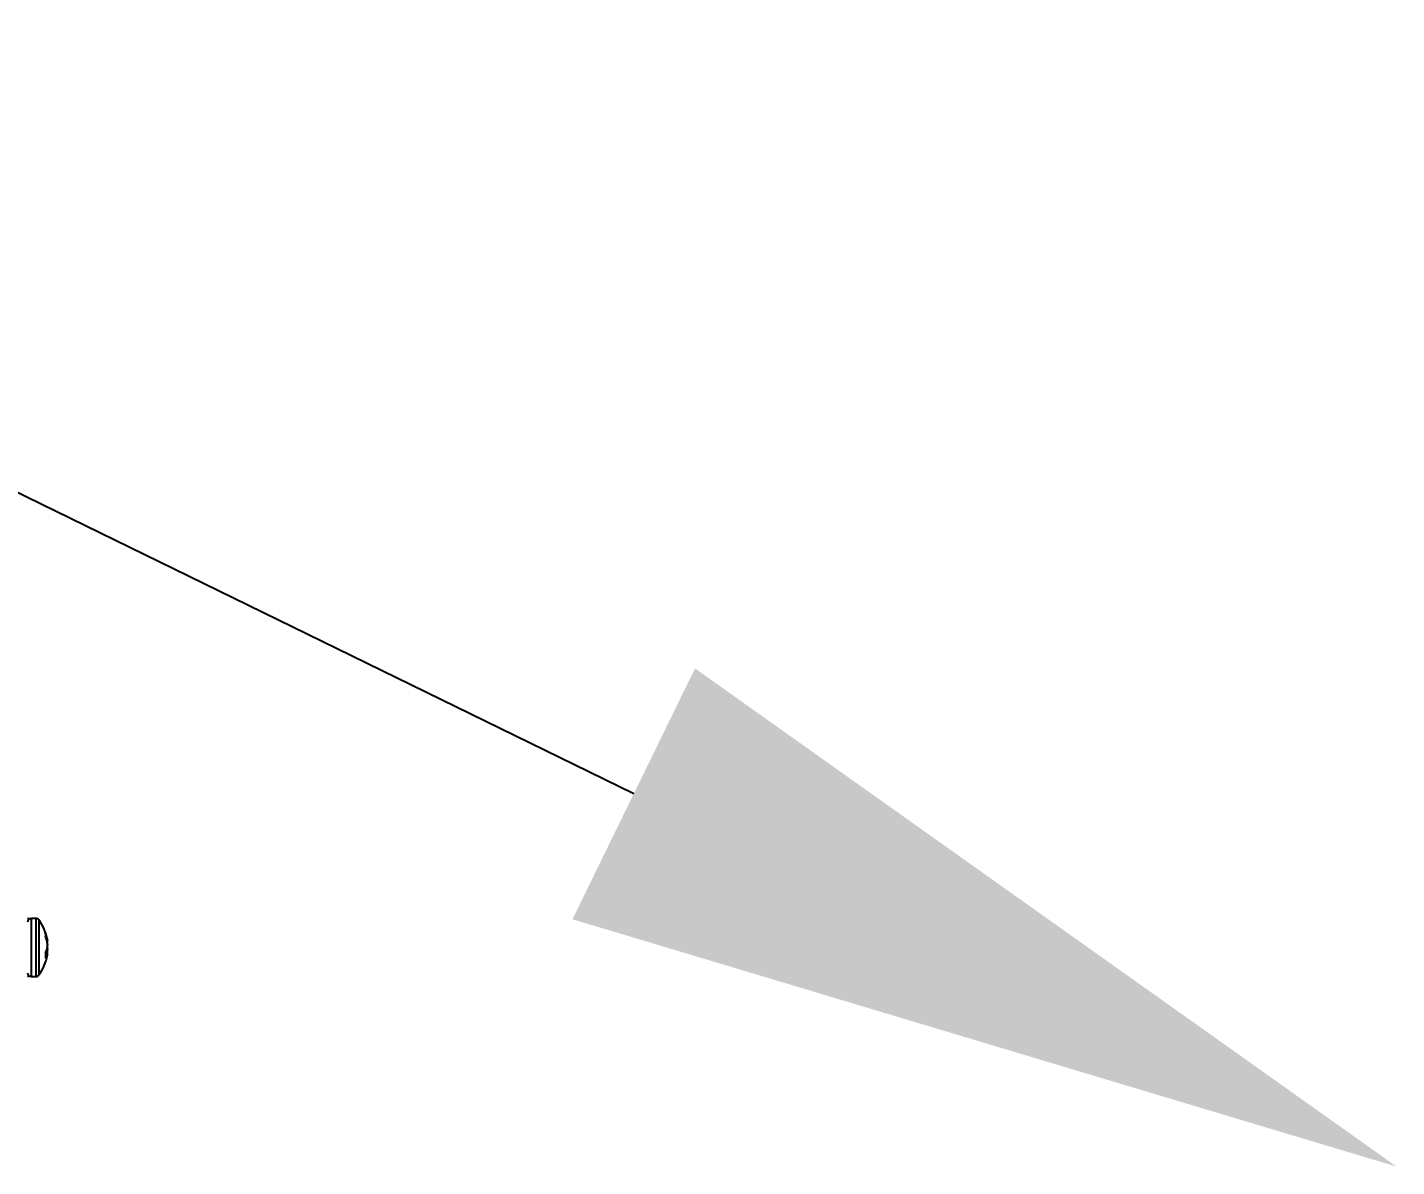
# Model space of a CAD drawing. Header units: inches. Extents: x 0 to 34.2, y 0 to 22.
# Drawn here: x 10.149 to 10.733, y 11.68 to 12.167 of the extents above; entities that cross this region are included whole.
import ezdxf
from ezdxf import colors
from ezdxf.entities.mleader import LeaderData, LeaderLine
from ezdxf.math import Vec2, Vec3

# ---------------------------------------------------------------- set-up
doc = ezdxf.new("R2010")
doc.units = ezdxf.units.IN
doc.header["$MEASUREMENT"] = 0
doc.layers.add('DCA_DIMENSIONS', color=7, linetype='Continuous')
doc.styles.add('DCA', font='tahoma.ttf')

msp = doc.modelspace()

# ---------------------------------------------------------------- linework, layer by layer
at = {"color": 7, "linetype": 'Continuous', "lineweight": 25}
for p, q in [((10.15217, 11.78602), (10.15012, 11.78602)), ((10.15012, 11.78602), (10.15012, 11.76124)), ((10.15217, 11.78602), (10.15217, 11.76124)), ((10.15344, 11.78538), (10.15344, 11.76187)), ((10.1562, 11.77987), (10.1562, 11.77839)), ((10.15656, 11.77737), (10.15697, 11.7774)), ((10.15699, 11.77731), (10.15659, 11.77729)), ((10.15681, 11.77652), (10.15712, 11.77655)), ((10.15683, 11.77646), (10.15712, 11.77649)), ((10.15686, 11.77634), (10.15697, 11.77635)), ((10.15699, 11.77633), (10.15686, 11.77632)), ((10.15686, 11.77631), (10.15712, 11.77633)), ((10.15687, 11.7763), (10.15697, 11.7763)), ((10.15699, 11.77618), (10.1569, 11.77618)), ((10.15712, 11.77283), (10.1569, 11.77284)), ((10.15697, 11.7774), (10.15699, 11.77731)), ((10.15697, 11.77635), (10.15699, 11.77633)), ((10.15697, 11.7763), (10.15699, 11.77618)), ((10.15699, 11.77573), (10.15697, 11.77584)), ((10.15697, 11.77304), (10.15699, 11.77312)), ((10.15709, 11.77486), (10.15712, 11.77486)), ((10.15712, 11.77465), (10.1571, 11.77464)), ((10.1571, 11.77325), (10.15712, 11.77325)), ((10.15712, 11.77658), (10.15712, 11.77658)), ((10.1562, 11.77143), (10.1562, 11.76903)), ((10.15697, 11.77141), (10.1562, 11.77139)), ((10.15712, 11.77077), (10.1562, 11.77085)), ((10.15712, 11.77076), (10.1562, 11.77085)), ((10.1562, 11.77063), (10.15699, 11.77056)), ((10.15697, 11.77052), (10.1562, 11.77059)), ((10.15624, 11.7715), (10.15699, 11.77152)), ((10.15712, 11.77083), (10.15695, 11.77085)), ((10.15699, 11.77152), (10.15697, 11.77141)), ((10.15697, 11.77096), (10.15699, 11.77107)), ((10.15699, 11.77056), (10.15697, 11.77052)), ((10.15698, 11.77093), (10.15712, 11.77092)), ((10.15706, 11.7703), (10.15713, 11.77071)), ((10.15012, 11.76124), (10.15217, 11.76124))]:
    msp.add_line(p, q, dxfattribs=at)
at = {"color": 7, "linetype": 'Continuous', "lineweight": 25, "flags": 128}
msp.add_lwpolyline([(10.15683, 11.77079), (10.1569, 11.77109), (10.15697, 11.77141)], dxfattribs=at)
at = {"color": 7, "linetype": 'Continuous', "lineweight": 25}
for centre, radius, start, end in [((10.15012, 11.78443), 0.00159, 90, 180), ((10.14844, 11.78443), 0.00159, 58.02595, 86.61235), ((10.15217, 11.78443), 0.00159, 36.80323, 90), ((10.13773, 11.77363), 0.01962, 9.75562, 36.80323), ((10.14307, 11.7744), 0.01422, 12.17103, 22.63096), ((10.14194, 11.77265), 0.01537, 11.9757, 21.90825), ((10.14986, 11.77548), 0.00752, 327.43352, 341.0623), ((10.15047, 11.77582), 0.00668, 6.23365, 12.88962), ((10.15721, 11.77245), 0.00388, 91.40895, 93.31223), ((10.13749, 11.77361), 0.01967, 3.62484, 7.49943), ((10.13791, 11.77319), 0.01925, 3.66971, 7.5833), ((10.14389, 11.77523), 0.01327, 350.84542, 355.54264), ((10.13791, 11.77406), 0.01925, 352.4167, 356.33029), ((10.13749, 11.77364), 0.01967, 352.50057, 356.37516), ((10.14395, 11.77203), 0.01321, 4.45173, 6.94454), ((10.15167, 11.77592), 0.00549, 6.86883, 10.03146), ((10.1428, 11.77507), 0.01436, 353.79163, 355.73867), ((10.1428, 11.77218), 0.01436, 4.26133, 6.20837), ((10.13773, 11.77363), 0.01962, 323.19677, 350.24438), ((10.15105, 11.77265), 0.0063, 324.86688, 340.21014), ((10.15646, 11.77104), 0.000712, 317.61457, 336.87079), ((10.15047, 11.77143), 0.00668, 347.11038, 353.76635), ((10.15012, 11.76282), 0.00159, 180, 270), ((10.14844, 11.76282), 0.00159, 273.38765, 301.97543), ((10.15217, 11.76282), 0.00159, 270, 323.19677)]:
    msp.add_arc(centre, radius, start, end, dxfattribs=at)
for points, knots in [([(10.15712, 11.77658), (10.15712, 11.77656), (10.15712, 11.77653), (10.15712, 11.77653), (10.15712, 11.77653)], [0, 0, 0, 0, 0.603846, 1, 1, 1, 1]), ([(10.15712, 11.77655), (10.15712, 11.77653), (10.15712, 11.7765), (10.15712, 11.77649), (10.15712, 11.77649)], [0, 0, 0, 0, 0.540535, 1, 1, 1, 1]), ([(10.15712, 11.77633), (10.15712, 11.77634), (10.15712, 11.77634), (10.15712, 11.77638), (10.15712, 11.77641), (10.15712, 11.77642)], [0, 0, 0, 0, 0.429988, 0.859984, 1, 1, 1, 1]), ([(10.15712, 11.77486), (10.15712, 11.77482), (10.15712, 11.77476), (10.15712, 11.77469), (10.15712, 11.77465), (10.15712, 11.77465)], [0, 0, 0, 0, 0.429988, 0.859984, 1, 1, 1, 1]), ([(10.15712, 11.7742), (10.15712, 11.77423), (10.15712, 11.77429), (10.15712, 11.77437), (10.15712, 11.77441), (10.15712, 11.77442)], [0, 0, 0, 0, 0.429988, 0.859984, 1, 1, 1, 1]), ([(10.15712, 11.77401), (10.15712, 11.77404), (10.15712, 11.7741), (10.15712, 11.77418), (10.15712, 11.77422), (10.15712, 11.77423)], [0, 0, 0, 0, 0.429988, 0.859984, 1, 1, 1, 1]), ([(10.15712, 11.77325), (10.15712, 11.77322), (10.15712, 11.77316), (10.15712, 11.77307), (10.15712, 11.77303), (10.15712, 11.77302)], [0, 0, 0, 0, 0.429988, 0.859984, 1, 1, 1, 1]), ([(10.15712, 11.77306), (10.15712, 11.77303), (10.15712, 11.77297), (10.15712, 11.77289), (10.15712, 11.77284), (10.15712, 11.77283)], [0, 0, 0, 0, 0.429988, 0.859984, 1, 1, 1, 1]), ([(10.15712, 11.7724), (10.15712, 11.77243), (10.15712, 11.7725), (10.15712, 11.77257), (10.15712, 11.7726), (10.15712, 11.77261)], [0, 0, 0, 0, 0.4299884, 0.8599839, 1, 1, 1, 1]), ([(10.15712, 11.77092), (10.15712, 11.77092), (10.15712, 11.77091), (10.15712, 11.77087), (10.15712, 11.77084), (10.15712, 11.77083)], [0, 0, 0, 0, 0.429988, 0.859984, 1, 1, 1, 1]), ([(10.15712, 11.77071), (10.15712, 11.77073), (10.15712, 11.77076), (10.15712, 11.77077), (10.15712, 11.77076), (10.15712, 11.77076)], [0, 0, 0, 0, 0.429988, 0.859984, 1, 1, 1, 1]), ([(10.15712, 11.77068), (10.15712, 11.77069), (10.15712, 11.77072), (10.15712, 11.77072), (10.15712, 11.77072)], [0, 0, 0, 0, 0.752997, 1, 1, 1, 1])]:
    msp.add_open_spline(points, degree=3, knots=knots, dxfattribs=at)

# ---------------------------------------------------------------- leaders
at = {"layer": 'DCA_DIMENSIONS'}
ml = msp.add_multileader_mtext('Standard', dxfattribs=at)
ml.set_content('P6-07', color=256, style='DCA')
ml.set_leader_properties()
ml.build(insert=Vec2(0, 0))
ml.multileader.update_dxf_attribs({"has_text_frame": 1, "dogleg_length": 0.36, "arrow_head_size": 0.36265, "scale": 40})
ctx = ml.context
ctx.base_point, ctx.scale, ctx.char_height, ctx.arrow_head_size, ctx.landing_gap_size, ctx.plane_origin, ctx.plane_x_axis, ctx.plane_y_axis = Vec3(9.93157, 12.79713), 40, 0.20147, 0.36265, 0.18132, Vec3(836.17407, -674.16083), Vec3(0, 1), Vec3(-1, 0)
notes = []
notes.append((ctx, [(0, (1, 1, 0), (9.93157, 12.07184), (0, 1), 0.72529, [(0, [(10.73333, 11.68002)], 0, [])])]))
ctx.mtext.insert, ctx.mtext.text_direction, ctx.mtext.rotation, ctx.mtext.flow_direction = Vec3(9.82873, 12.97845), Vec3(0, 1), 1.570796, 5
for ctx, leaders in notes:
    for number, flags, end, landing, length, lines in leaders:
        leader = LeaderData()
        leader.index, (leader.has_last_leader_line, leader.has_dogleg_vector, leader.attachment_direction) = number, flags
        leader.last_leader_point, leader.dogleg_vector, leader.dogleg_length = Vec3(end), Vec3(landing), length
        for number, points, colour, breaks in lines:
            line = LeaderLine()
            line.index, line.vertices, line.color, line.breaks = number, Vec3.list(points), colors.encode_raw_color(colour), breaks
            leader.lines.append(line)
        ctx.leaders.append(leader)

doc.saveas('drawing.dxf')
